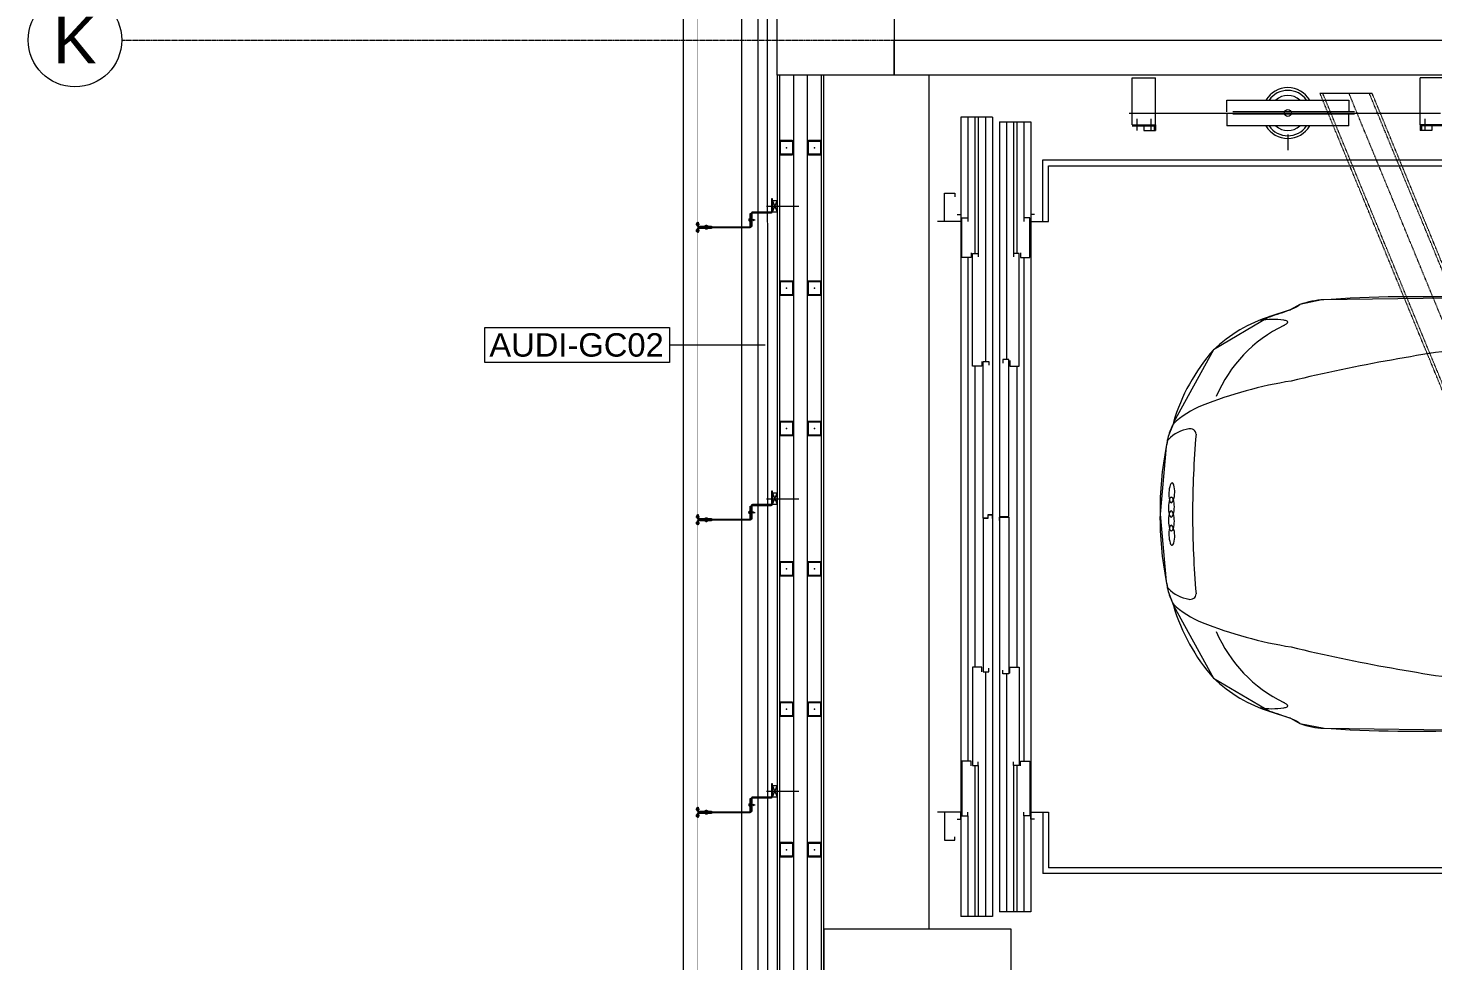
# Model space of a CAD drawing. Extents: x -1133 to 23780, y -1311 to 8245.
# Drawn here: x 12732 to 13333, y 2011 to 2410 of the extents above; entities that cross this region are included whole.
import ezdxf
from ezdxf.enums import TextEntityAlignment as Align
from ezdxf.xclip import XClip

# ---------------------------------------------------------------- set-up
doc = ezdxf.new("R2010")
doc.units = 0
doc.header["$MEASUREMENT"] = 0
doc.header["$XCLIPFRAME"] = 0
for name, pattern in [('DASHDOT2', [0.5, 0.25, -0.125, 0, -0.125]), ('DOT2', [0.125, 0, -0.125]), ('HIDDEN', [0.375, 0.25, -0.125])]:
    doc.linetypes.add(name, pattern=pattern)
doc.layers.get('0').update_dxf_attribs({"color": 9, "lineweight": 9})
for name, color, linetype, lineweight in [('00', 9, 'Continuous', 9), ('01', 9, 'Continuous', 9), ('04', 9, 'Continuous', 9), ('05V', 9, 'Continuous', 9), ('06B', 9, 'Continuous', 9), ('06C', 9, 'Continuous', 9), ('06D', 9, 'Continuous', 9), ('10', 9, 'Continuous', 9), ('11', 9, 'Continuous', 9), ('20', 9, 'DOT2', 9), ('22', 8, 'Continuous', 9), ('24', 9, 'DASHDOT2', 9), ('33', 9, 'BATTING', 9), ('35', 9, 'Continuous', 9), ('40', 9, 'Continuous', 9), ('40B', 9, 'Continuous', 9)]:
    doc.layers.add(name, color=color, linetype=linetype, lineweight=lineweight)
doc.styles.add('Arial', font='arial.ttf', dxfattribs={"height": 2.5})
doc.linetypes.add('BATTING', pattern='A,0.0001,-0.1,[134,ltypeshp.shx,S=0.1,R=0,X=-0.1,Y=0],-0.2,[134,ltypeshp.shx,S=0.1,R=180,X=0.1,Y=0],-0.1', length=0.4001)

# ---------------------------------------------------------------- blocks, each defined once
blk = doc.blocks.new('Group-321-1')
at = {"lineweight": 0}
for p, q in [((384783.0404, 69371.037), (384783.0455, 69371.0295)), ((384784.4115, 69370.3332), (384784.4025, 69370.333))]:
    blk.add_line(p, q, dxfattribs=at)
blk.add_lwpolyline([(384781.5515, 69367.9843), (384781.749, 69367.6906), (384781.7549, 69367.6863), (384781.7923, 69367.6441), (384781.8263, 69367.6169), (384782.0711, 69367.4613), (384782.3403, 69367.353), (384782.3817, 69367.3414), (384782.4453, 69367.3332), (384782.7991, 69367.344), (384783.0363, 69367.4941), (384783.1021, 69367.5581), (384783.1403, 69367.5843), (384783.2058, 69367.6663), (384783.5053, 69368.2326), (384783.5403, 69368.3322), (384783.689, 69368.5997), (384783.7466, 69368.6084), (384783.8084, 69368.6626), (384783.8147, 69368.6844), (384783.7337, 69368.6844), (384784.4562, 69370.087), (384784.5363, 69370.2162), (384784.6671, 69370.4777), (384784.7897, 69370.7386), (384784.8195, 69370.8587), (384784.8615, 69371.012), (384784.9078, 69371.2302), (384784.8821, 69371.3838), (384784.7923, 69371.511), (384784.3139, 69371.8312), (384783.7777, 69372.0326), (384783.6197, 69372.0318), (384783.48, 69371.9631), (384783.4374, 69371.9222), (384783.3299, 69371.7988), (384783.1493, 69371.5806), (384783.0089, 69371.3289), (384782.8745, 69371.074), (384782.8143, 69370.9298), (384782.099, 69369.5315), (384782.0492, 69369.5901), (384782.0346, 69369.5732), (384782.0266, 69369.4913), (384782.053, 69369.4394), (384781.9224, 69369.1627), (384781.8618, 69369.0762), (384781.5727, 69368.4935), (384781.5478, 69368.4017), (384781.5488, 69368.3546), (384781.5351, 69368.2638), (384781.5515, 69367.9843)], close=True, dxfattribs=at)
for centre, radius, start, end in [((384783.7002, 69371.6914), 0.3498, 77.58661, 129.02756), ((384783.3657, 69370.1215), 1.955, 60.96601, 77.834), ((384784.32, 69371.0452), 1.2443, 132.46554, 142.72442), ((384783.6803, 69371.6404), 0.3125, 79.03531, 114.67967), ((384783.7203, 69371.8273), 0.2984, 161.30494, 177.7436), ((384783.7432, 69371.5713), 0.4025, 118.72004, 140.78477), ((384783.8912, 69371.7489), 0.2436, 127.28492, 150.48206), ((384783.7369, 69371.9408), 0.00701, 14.30738, 65.78767), ((384783.5084, 69371.8411), 0.0862, 181.34596, 189.63974), ((384783.624, 69371.4545), 0.4181, 82.50821, 117.47814), ((384786.16, 69370.0997), 3.0479, 144.45126, 151.44152), ((384783.1339, 69369.6371), 2.3005, 61.70075, 76.26458), ((384783.4781, 69370.0639), 1.955, 47.82213, 64.69011), ((384782.5383, 69372.3373), 0.9575, 316.21857, 325.7418), ((384783.4275, 69371.8281), 0.00442, 198.85042, 328.86273), ((384784.1759, 69371.7659), 0.0116, 115.48588, 202.83845), ((384784.1827, 69371.7527), 0.0264, 86.25131, 116.60003), ((384784.1802, 69371.7174), 0.0619, 44.04057, 86.06863), ((384784.2048, 69371.7798), 0.0437, 204.93665, 291.60104), ((384784.219, 69371.7483), 0.0101, 111.92831, 196.76289), ((384784.245, 69371.7546), 0.0368, 193.51549, 249.2754), ((384784.2267, 69371.7313), 0.0287, 93.47089, 113.70035), ((384784.2157, 69371.751), 0.0129, 292.51497, 43.91301), ((384784.2218, 69371.692), 0.0681, 58.34095, 87.30825), ((384784.2513, 69371.7608), 0.045, 244.61072, 282.68217), ((384784.2665, 69371.7271), 0.0153, 157.39591, 204.46469), ((384784.264, 69371.7268), 0.0131, 105.23805, 152.09254), ((384784.2938, 69371.739), 0.045, 202.97395, 241.04541), ((384784.2396, 69371.7211), 0.0339, 22.28966, 58.16625), ((384784.2575, 69371.7317), 0.0153, 281.19144, 328.26022), ((384784.2684, 69371.7064), 0.0339, 67.48988, 103.36647), ((384784.2588, 69371.7295), 0.0131, 333.56358, 20.41807), ((384784.2551, 69371.6749), 0.0681, 38.34788, 67.31518), ((384784.3065, 69371.7044), 0.0129, 81.74311, 193.14115), ((384784.2842, 69371.7018), 0.0287, 11.95578, 32.18524), ((384784.2999, 69371.6559), 0.0619, 39.58749, 81.61555), ((384783.6081, 69371.2726), 0.5525, 133.02369, 146.12278), ((384783.2195, 69369.5931), 2.3005, 49.39154, 63.95538), ((384784.2924, 69371.7303), 0.0368, 236.38072, 292.14064), ((384784.3363, 69371.7123), 0.0437, 194.05509, 280.71948), ((384784.3025, 69371.7054), 0.0101, 288.89324, 13.72781), ((384784.3419, 69371.6807), 0.0116, 282.81768, 10.17024), ((384784.3272, 69371.6786), 0.0264, 9.05609, 39.40481), ((384793.5272, 69365.622), 11.9668, 150.13727, 152.89723), ((384800.1056, 69364.1963), 18.1799, 156.13496, 158.24111), ((384783.405, 69370.2154), 1.343, 60.01739, 86.68797), ((384784.5586, 69371.2508), 0.3498, 356.62857, 48.06952), ((384865.0479, 69325.7189), 93.6961, 150.803073, 151.627747), ((384777.8715, 69372.8535), 5.6052, 330.89441, 345.16435), ((384783.2749, 69371.4236), 0.0159, 339.0039, 150.39832), ((384784.4941, 69371.4395), 0.2436, 335.17406, 358.37121), ((384784.7399, 69371.4259), 0.00701, 59.86846, 111.34875), ((384784.5288, 69371.2049), 0.3125, 10.97646, 46.62082), ((384783.5314, 69370.1506), 1.343, 38.96815, 65.63874), ((384781.8315, 69372.3216), 3.0479, 334.21461, 341.20486), ((384784.4106, 69371.0507), 0.4181, 8.17799, 43.14791), ((384784.436, 69371.2157), 0.4025, 344.87136, 6.93609), ((384783.6723, 69371.3777), 1.2443, 342.93171, 353.19059), ((384784.6574, 69371.3463), 0.2984, 307.91253, 324.35119), ((384782.9706, 69371.0742), 0.0369, 91.80001, 120.34392), ((384782.963, 69371.0791), 0.0326, 45.48642, 78.55436), ((384784.8286, 69371.1089), 0.00442, 156.7934, 286.8057), ((384784.7921, 69371.1821), 0.0862, 296.01639, 304.31017), ((384783.7734, 69370.6126), 1.0105, 153.06948, 161.91859), ((384783.1168, 69370.8333), 0.3186, 120.97289, 155.47556), ((384782.8486, 69370.9332), 0.2179, 28.76175, 50.98475), ((384784.1506, 69371.1377), 1.1104, 185.59299, 197.27063), ((384768.9056, 69380.2116), 18.1799, 327.41502, 329.52117), ((384785.7608, 69370.6832), 0.9575, 159.91432, 169.43756), ((384822.9409, 69349.5203), 45.4809, 151.91783, 153.89663), ((384776.6075, 69373.5829), 7.1236, 326.0794, 338.11644), ((384782.7341, 69368.9325), 2.0531, 60.68217, 76.50321), ((384784.272, 69370.9318), 0.5525, 339.53334, 352.63243), ((384788.9005, 69367.1922), 5.6052, 140.49177, 154.76171), ((384784.589, 69370.7491), 0.0159, 335.25781, 146.65222), ((384782.8801, 69368.8575), 2.0531, 49.15292, 64.97396), ((384699.7855, 69410.5499), 93.6961, 334.028379, 334.853054), ((384773.8988, 69375.6976), 11.9668, 332.7589, 335.51885), ((384790.2301, 69366.5903), 7.1236, 147.53968, 159.57673), ((384783.8462, 69371.294), 1.1104, 288.38549, 300.06314), ((384784.4389, 69370.1168), 0.2179, 74.67138, 96.89437), ((384784.2014, 69370.2765), 0.3186, 330.18057, 4.68324), ((384784.4908, 69370.2948), 0.0326, 47.10176, 80.1697), ((384784.4824, 69370.2982), 0.0369, 5.3122, 33.85612), ((384782.4965, 69369.975), 0.2388, 70.63493, 104.39061), ((384825.273, 69347.607), 48.3027, 152.0551, 152.17195), ((384782.4028, 69368.6925), 1.5636, 74.98539, 82.5895), ((384783.6393, 69370.6814), 1.0105, 323.73754, 332.58665), ((384782.7293, 69369.2079), 0.9545, 86.6279, 100.51602), ((384782.5618, 69370.1533), 0.00585, 151.78048, 223.89891), ((384821.1879, 69350.0129), 43.565, 152.47687, 153.59071), ((384780.1046, 69371.4451), 2.9727, 314.88555, 333.67662), ((384743.6698, 69390.211), 45.4809, 331.7595, 333.7383), ((384783.1066, 69369.0142), 0.9545, 25.14011, 39.02822), ((384782.8782, 69368.4484), 1.5636, 43.06662, 50.67073), ((384782.0988, 69369.5256), 0.08, 143.47187, 205.34832), ((384782.1495, 69369.4974), 0.1377, 137.16643, 146.60216), ((384967.4628, 69508.0027), 231.379, 216.741616, 216.794011), ((384678.7517, 69458.2208), 136.4506, 319.252602, 319.492588), ((384782.5149, 69369.582), 0.0186, 41.38587, 155.31615), ((384783.958, 69371.212), 2.1585, 228.54216, 243.72242), ((384786.4545, 69368.1856), 2.9727, 151.97951, 170.77058), ((384782.9196, 69369.9112), 0.9868, 205.18196, 214.47771), ((384740.7557, 69390.9906), 48.3027, 333.48418, 333.60103), ((384795.1786, 69363.075), 14.5872, 154.13193, 155.3338), ((384783.8657, 69369.2721), 0.2388, 21.26552, 55.0212), ((384782.1321, 69369.3799), 0.0386, 287.17105, 347.53678), ((384781.9661, 69369.5433), 0.2494, 316.34844, 326.72021), ((384782.1506, 69369.3741), 0.0194, 352.1473, 47.07927), ((384782.2653, 69368.9144), 0.4843, 94.43281, 101.94441), ((384782.1667, 69369.4142), 0.0112, 312.85989, 34.81051), ((384782.228, 69369.389), 0.00831, 38.23228, 92.03083), ((384745.0919, 69389.0738), 43.565, 332.06542, 333.17925), ((384783.9724, 69369.4292), 0.00585, 261.75721, 333.87565), ((384791.1445, 69364.8055), 10.0957, 153.3898, 154.10666), ((384781.4441, 69369.9694), 0.9862, 309.91617, 319.86311), ((384782.1239, 69369.3634), 0.0209, 210.13375, 261.90105), ((384782.122, 69369.3451), 0.00941, 178.27039, 230.32072), ((384782.0852, 69369.2999), 0.0489, 5.77906, 50.98927), ((384782.1316, 69369.3958), 0.0541, 258.6932, 282.71565), ((384784.0189, 69371.1807), 2.1585, 241.9337, 257.11397), ((384781.8012, 69367.5574), 1.667, 81.88637, 84.9423), ((384782.0501, 69369.2603), 0.0543, 255.44862, 293.85951), ((384782.0653, 69369.2123), 0.00351, 147.65254, 275.80128), ((384782.3152, 69369.2019), 0.2415, 178.31118, 202.80165), ((384782.0803, 69369.2075), 0.00659, 121.6403, 166.77146), ((384783.0277, 69368.3243), 1.3873, 142.81626, 147.17964), ((384782.2724, 69369.0259), 0.196, 137.86982, 155.43476), ((384787.0532, 69366.1374), 5.9654, 150.48594, 156.73647), ((384782.1584, 69369.074), 0.0723, 153.7582, 202.5543), ((384783.5356, 69369.0581), 0.0186, 330.33998, 84.27025), ((384789.1281, 69366.4456), 7.5187, 159.68697, 166.35156), ((384782.0818, 69369.0554), 0.00481, 20.93843, 175.93169), ((384782.8576, 69369.5029), 0.8909, 210.02521, 235.56573), ((384916.0429, 69336.4165), 136.4506, 166.163538, 166.403525), ((384783.6274, 69370.5018), 2.1511, 233.76937, 242.93532), ((384783.546, 69368.7124), 0.00831, 33.62529, 87.42384), ((384783.1387, 69368.4661), 0.4843, 23.71172, 31.22332), ((384784.4746, 69368.4138), 0.9862, 165.79302, 175.73995), ((384783.5945, 69368.6292), 0.0386, 138.11935, 198.48507), ((384783.5791, 69368.6408), 0.0194, 78.57685, 133.50883), ((384783.8241, 69368.5896), 0.2494, 158.93592, 169.30769), ((384783.6023, 69368.6773), 0.0112, 90.84562, 172.79624), ((384788.1969, 69600.0219), 231.379, 268.862115, 268.914511), ((384783.7323, 69368.6871), 0.08, 280.3078, 342.18425), ((384783.6798, 69368.7118), 0.1377, 339.05397, 348.48969), ((384783.5569, 69368.5444), 0.0489, 74.66686, 119.87707), ((384770.8666, 69375.5547), 14.5872, 330.32233, 331.52419), ((384783.6078, 69368.6381), 0.0541, 202.94048, 226.96292), ((384783.5722, 69368.6007), 0.00941, 255.33541, 307.38574), ((384783.5859, 69368.613), 0.0209, 223.75508, 275.52238), ((384783.5672, 69369.5788), 0.9868, 271.17841, 280.47417), ((384783.6345, 69370.4982), 2.1511, 242.7208, 251.88675), ((384774.6241, 69373.2856), 10.0957, 331.54946, 332.26633), ((384781.8971, 69368.3577), 0.3521, 155.6746, 172.82724), ((384783.2251, 69368.5368), 0.196, 330.22137, 347.7863), ((384783.3432, 69368.6743), 0.2415, 282.85447, 307.34495), ((384783.4846, 69368.4866), 0.00659, 318.88467, 4.01582), ((384783.5452, 69368.4928), 0.0543, 191.79662, 230.20751), ((384783.4973, 69368.4773), 0.00351, 209.85485, 338.00359), ((384783.2716, 69369.2904), 0.8909, 250.0904, 275.63091), ((384783.3307, 69368.4723), 0.0723, 283.10183, 331.89793), ((384782.3066, 69367.2979), 1.667, 40.71383, 43.76976), ((384764.3472, 69370.8859), 17.3868, 351.32617, 351.63129), ((384781.2507, 69368.3722), 0.2986, 356.60672, 5.66016), ((384777.1322, 69372.6032), 7.5187, 319.30457, 325.96916), ((384783.3602, 69368.3991), 0.00481, 309.72444, 104.7177), ((384781.8007, 69368.141), 0.2809, 142.99801, 163.90702), ((384781.6108, 69368.2877), 0.0411, 126.43126, 146.97652), ((384781.5894, 69368.3179), 0.00398, 74.79118, 133.78563), ((384781.5845, 69368.3135), 0.0102, 1.6376, 54.39629), ((384781.5006, 69368.3013), 0.0949, 358.81699, 7.38389), ((384782.2012, 69368.2894), 0.6058, 179.06594, 219.47978), ((384782.2148, 69368.7415), 1.3873, 338.47648, 342.83987), ((384782.1373, 69368.159), 0.6112, 170.0439, 196.59906), ((384778.0913, 69370.7376), 5.9654, 328.91966, 335.17019), ((384783.574, 69367.6511), 1.8423, 162.01986, 174.32836), ((384782.3166, 69368.2853), 0.8221, 201.47616, 226.33924), ((384782.1191, 69367.7954), 0.3803, 174.31047, 196.66974), ((384781.8274, 69367.732), 0.0243, 63.76495, 169.99527), ((384784.0992, 69371.3805), 4.2739, 238.04892, 242.63411), ((384781.9405, 69367.6889), 0.1449, 160.42148, 200.18277), ((384781.3493, 69368.793), 1.8423, 311.32776, 323.63627), ((384781.9367, 69367.8086), 0.2189, 213.43665, 228.87327), ((384781.8626, 69367.7093), 0.0958, 222.86726, 244.00748), ((384781.8298, 69367.649), 0.0272, 202.20177, 232.28434), ((384782.901, 69367.8424), 0.3521, 312.82889, 329.98153), ((384782.6953, 69368.7143), 1.3999, 231.62456, 243.52038), ((384781.9795, 69367.566), 0.00393, 106.148, 191.23563), ((384781.9842, 69367.5477), 0.0228, 79.74326, 104.67435), ((384781.9679, 69367.4673), 0.1048, 43.02745, 79.064), ((384784.0734, 69371.3937), 4.2739, 243.02202, 247.60721), ((384783.0862, 69367.4874), 0.0949, 118.27223, 126.83913), ((384783.0473, 69367.5626), 0.0102, 71.25983, 124.01853), ((384783.048, 69367.5692), 0.00398, 351.87049, 50.86494), ((384783.2896, 69367.3257), 0.2986, 119.99597, 129.0494), ((384781.9926, 69367.569), 0.0174, 192.47252, 226.43384), ((384782.0763, 69367.6572), 0.139, 226.48129, 253.24184), ((384782.0325, 69367.5354), 0.00393, 108.00787, 193.0955), ((384782.0455, 69367.5388), 0.0174, 194.33239, 228.2937), ((384782.0378, 69367.5173), 0.0228, 81.60313, 106.53421), ((384782.1264, 69367.6297), 0.139, 228.34115, 255.10171), ((384782.043, 69367.5459), 0.0229, 252.85277, 277.47636), ((384782.0242, 69367.4364), 0.1048, 44.88731, 80.92386), ((384782.0223, 69367.5184), 0.0302, 24.43778, 42.48024), ((384782.0457, 69367.5282), 0.00493, 273.68219, 33.68219), ((384782.0856, 69367.5071), 0.00493, 90.11407, 210.11407), ((384782.0905, 69367.4822), 0.0302, 81.31602, 99.35848), ((384782.0783, 69367.4086), 0.1048, 44.73227, 80.76882), ((384782.0769, 69367.4892), 0.0302, 26.29765, 44.3401), ((384782.6682, 69368.0497), 0.6058, 266.17635, 306.59018), ((384782.7811, 69367.6377), 0.2809, 321.7491, 342.65812), ((384795.1854, 69355.0563), 17.3868, 134.02483, 134.32996), ((384783.0109, 69367.569), 0.0411, 338.6796, 359.22486), ((384782.7254, 69368.6988), 1.3999, 242.13575, 254.03156), ((384782.1019, 69367.5147), 0.0229, 206.3199, 230.94349), ((384782.1758, 69367.6043), 0.139, 230.55442, 257.31497), ((384782.0967, 69367.5174), 0.0229, 254.71264, 279.33622), ((384782.0999, 69367.4998), 0.00493, 275.54206, 35.54205), ((384782.1404, 69367.4796), 0.00493, 91.97393, 211.97394), ((384782.1563, 69367.4877), 0.0229, 208.17977, 232.80335), ((384782.146, 69367.4549), 0.0302, 83.17589, 101.21835), ((384782.2273, 69367.5797), 0.139, 232.41428, 259.17484), ((384782.1491, 69367.4857), 0.0174, 257.36242, 291.32374), ((384782.1362, 69367.3809), 0.1048, 46.59213, 82.62868), ((384782.1361, 69367.4668), 0.0228, 19.12192, 44.053), ((384782.1539, 69367.4731), 0.00393, 292.56063, 17.64826), ((384782.1921, 69367.441), 0.0228, 20.98178, 45.91286), ((384782.2096, 69367.4478), 0.00393, 294.42049, 19.50812), ((384782.5995, 69367.9217), 0.6112, 289.05706, 315.61223), ((384782.2044, 69367.4602), 0.0174, 259.22229, 293.1836), ((384782.3323, 69367.4878), 0.1449, 285.47336, 325.23464), ((384782.3147, 69367.695), 0.3803, 288.98638, 311.34565), ((384782.4333, 69367.421), 0.0243, 315.66086, 61.89118), ((384782.3942, 69367.4364), 0.0958, 241.64864, 262.78887), ((384782.3644, 69367.3745), 0.0272, 253.37179, 283.45435), ((384782.4317, 69367.5545), 0.2189, 256.78285, 272.21947), ((384782.5977, 69368.1411), 0.8221, 259.31689, 284.17997)]:
    blk.add_arc(centre, radius, start, end, dxfattribs=at)
blk = doc.blocks.new('0_wallno')
blk.add_lwpolyline([(-7.84, 1.5), (7.94, 1.5), (7.94, -1.5), (-7.84, -1.5)], close=True)
blk.add_lwpolyline([(7.94, 0), (16.13, 0)])
at = {"style": 'Arial'}
blk.add_attdef('GENISLIK', text='', height=2, dxfattribs=at).set_placement((8.44, 0), align=Align.BOTTOM_LEFT)
blk.add_attdef('DUVARNO', text='', height=2, dxfattribs=at).set_placement((0, 0), align=Align.MIDDLE_CENTER)
blk.add_attdef('YUKSEKLIK', text='', height=2, dxfattribs=at).set_placement((8.44, -0.5), align=Align.TOP_LEFT)
blk = doc.blocks.new('KAPI KODLARI 2. KAT')
at = {"layer": '22'}
ref = blk.add_blockref('0_wallno', (12966.84, 2274.7), dxfattribs=dict(at, xscale=5, yscale=5, zscale=5))
ref.add_attrib('DUVARNO', 'AUDI-GC02', dxfattribs={"layer": '0', "height": 10, "style": 'Arial'}).set_placement((12966.84, 2274.7), align=Align.MIDDLE_CENTER)
blk = doc.blocks.new('p-kolon_80x80')
blk.add_lwpolyline([(-40, -40), (40, -40), (40, 40), (-40, 40)], close=True)
blk = doc.blocks.new('0_aks')
at = {"linetype": 'Continuous'}
blk.add_circle((0, 0), 2, dxfattribs=at)
at = {"style": 'Arial'}
blk.add_attdef('AKS', text='', height=2, dxfattribs=at).set_placement((0, 0), align=Align.MIDDLE_CENTER)
blk = doc.blocks.new('P-AKS_AUDI')
at = {"layer": '24'}
blk.add_lwpolyline([(-3840, -380), (-3500, -380)], dxfattribs=at)
at = {"layer": '24', "xscale": 10, "yscale": 10, "zscale": 10}
blk.add_blockref('0_aks', (-3860, -380), dxfattribs=at).add_auto_attribs({'AKS': 'K'})
blk = doc.blocks.new('p- alum kaplama profil')
at = {"lineweight": 13}
blk.add_lwpolyline([(7.12, 12.59), (7.12, 26.49)], dxfattribs=at)
at = {"lineweight": 18}
blk.add_lwpolyline([(4.09, 6.16), (-1.41, 6.16), (-1.41, 6.46), (4.09, 6.46, 0.414214), (4.29, 6.66), (4.29, 14.66, -0.414214), (4.79, 15.16), (10.29, 15.16), (10.29, 14.86), (4.79, 14.86, 0.414214), (4.59, 14.66), (4.59, 6.66, -0.414214)], format="xyb", close=True, dxfattribs=at)
at = {"lineweight": 5}
blk.add_lwpolyline([(9.44, 15.16), (4.79, 15.16), (4.79, 17.16), (9.44, 17.16)], close=True, dxfattribs=at)
for points in [[(4.79, 15.16), (9.44, 17.16)], [(9.44, 15.16), (4.79, 17.16)]]:
    blk.add_lwpolyline(points, dxfattribs=at)
blk.add_lwpolyline([(-2.06, 5.56), (-2.06, -2.34), (-2.06, -15.69), (-1.66, -15.69), (-1.66, -2.34), (-1.66, 5.56), (-1.66, 5.56), (-1.66, 5.57), (-1.66, 5.57), (-1.66, 5.58), (-1.66, 5.58), (-1.65, 5.59), (-1.65, 5.59), (-1.65, 5.59), (-1.65, 5.6), (-1.65, 5.6), (-1.64, 5.61), (-1.64, 5.61), (-1.64, 5.62), (-1.64, 5.62), (-1.63, 5.62), (-1.63, 5.63), (-1.63, 5.63), (-1.62, 5.63), (-1.62, 5.64), (-1.61, 5.64), (-1.61, 5.64), (-1.61, 5.64), (-1.6, 5.65), (-1.6, 5.65), (-1.59, 5.65), (-1.59, 5.65), (-1.58, 5.65), (-1.58, 5.65), (-1.57, 5.66), (-1.57, 5.66), (-1.56, 5.66), (-1.56, 5.66), (3.94, 5.66), (3.94, 6.06), (-1.56, 6.06), (-1.58, 6.06), (-1.61, 6.05), (-1.63, 6.05), (-1.66, 6.05), (-1.68, 6.04), (-1.7, 6.03), (-1.73, 6.03), (-1.75, 6.02), (-1.77, 6.01), (-1.79, 6), (-1.82, 5.99), (-1.84, 5.97), (-1.86, 5.96), (-1.88, 5.94), (-1.89, 5.93), (-1.91, 5.91), (-1.93, 5.89), (-1.95, 5.87), (-1.96, 5.85), (-1.97, 5.83), (-1.99, 5.81), (-2, 5.79), (-2.01, 5.77), (-2.02, 5.75), (-2.03, 5.72), (-2.04, 5.7), (-2.04, 5.68), (-2.05, 5.65), (-2.05, 5.63), (-2.06, 5.61), (-2.06, 5.58)], close=True)
blk.add_lwpolyline([(-1.66, -2.34), (-2.06, -2.34)])
for points in [[(-2.36, -10.84), (-2.36, -16.39), (-2.36, -16.39, -0.414214), (-2.51, -16.54), (-2.51, -16.54), (-4.06, -16.54), (-4.06, -16.84), (-2.51, -16.84), (-2.51, -16.84, 0.414214), (-2.06, -16.39), (-2.06, -10.84)], [(-1.36, -10.84), (-1.66, -10.84), (-1.66, -16.39, 0.414214), (-1.21, -16.84), (-1.21, -16.84), (0.34, -16.84), (0.34, -16.54), (-1.21, -16.54), (-1.21, -16.54, -0.414214), (-1.36, -16.39), (-1.36, -16.39)]]:
    blk.add_lwpolyline(points, format="xyb", close=True)
for points in [[(1.61, 6.87, -10), (0.98, 6.96, -10)], [(1.56, 7.05, -10), (1.02, 7.13, -10)], [(1.05, 6.91, -10), (1.29, 7.56, -10)], [(1.05, 5.83, -10), (1.05, 6.01, -10)], [(1.29, 4.93, -10), (1.29, 7.8, -10)], [(1.53, 6.82, -10), (1.29, 7.56, -10)], [(1.29, 6.16, -10), (1.29, 6.26, -10)], [(0.67, 5.66, -10), (1.91, 5.66, -10)], [(0.67, 5.66, -10), (0.67, 5.64, -10), (0.67, 5.62, -10), (0.67, 5.6, -10), (0.68, 5.58, -10), (0.68, 5.56, -10), (0.69, 5.54, -10), (0.69, 5.52, -10), (0.7, 5.5, -10), (0.7, 5.48, -10), (0.71, 5.46, -10), (0.72, 5.45, -10), (0.73, 5.43, -10), (0.74, 5.41, -10), (0.75, 5.4, -10), (0.76, 5.38, -10), (0.77, 5.36, -10), (0.79, 5.35, -10), (0.8, 5.33, -10), (0.81, 5.32, -10), (0.83, 5.31, -10), (0.84, 5.29, -10), (0.86, 5.28, -10), (0.87, 5.27, -10), (0.89, 5.26, -10), (0.91, 5.25, -10), (0.92, 5.24, -10), (0.94, 5.23, -10), (0.96, 5.22, -10), (0.98, 5.21, -10), (1, 5.21, -10), (1.02, 5.2, -10), (1.03, 5.2, -10)], [(0.96, 5.66, -10), (0.97, 5.66, -10), (0.97, 5.66, -10), (0.97, 5.66, -10), (0.98, 5.66, -10), (0.98, 5.66, -10), (0.99, 5.66, -10), (0.99, 5.66, -10), (1, 5.66, -10), (1, 5.67, -10), (1, 5.67, -10), (1.01, 5.67, -10), (1.01, 5.67, -10), (1.01, 5.67, -10), (1.02, 5.68, -10), (1.02, 5.68, -10), (1.02, 5.68, -10), (1.03, 5.69, -10), (1.03, 5.69, -10), (1.03, 5.69, -10), (1.04, 5.7, -10), (1.04, 5.7, -10), (1.04, 5.7, -10), (1.04, 5.71, -10), (1.04, 5.71, -10), (1.05, 5.72, -10), (1.05, 5.72, -10), (1.05, 5.72, -10), (1.05, 5.73, -10), (1.05, 5.73, -10), (1.05, 5.74, -10), (1.05, 5.74, -10), (1.05, 5.75, -10)], [(1.33, 5.85, -10), (0.98, 5.88, -10)], [(1.03, 5.2, -10), (1.04, 5.2, -10), (1.05, 5.19, -10), (1.05, 5.19, -10), (1.06, 5.19, -10), (1.06, 5.19, -10), (1.07, 5.19, -10), (1.07, 5.19, -10), (1.08, 5.19, -10), (1.08, 5.19, -10), (1.09, 5.19, -10), (1.09, 5.18, -10), (1.1, 5.18, -10), (1.1, 5.18, -10), (1.11, 5.18, -10), (1.11, 5.18, -10), (1.12, 5.18, -10), (1.12, 5.18, -10), (1.13, 5.18, -10), (1.13, 5.18, -10), (1.14, 5.18, -10), (1.15, 5.18, -10), (1.15, 5.18, -10), (1.16, 5.17, -10), (1.16, 5.17, -10), (1.17, 5.17, -10), (1.17, 5.17, -10), (1.18, 5.17, -10), (1.18, 5.17, -10), (1.19, 5.17, -10), (1.19, 5.17, -10), (1.2, 5.17, -10), (1.2, 5.17, -10)], [(1.05, 5.75, -10), (1.05, 5.83, -10)], [(1.2, 5.17, -10), (1.2, 5.2, -10)], [(1.38, 5.2, -10), (1.2, 5.2, -10)], [(1.38, 5.17, -10), (1.38, 5.2, -10)], [(1.38, 5.17, -10), (1.38, 5.17, -10), (1.39, 5.17, -10), (1.39, 5.17, -10), (1.4, 5.17, -10), (1.41, 5.17, -10), (1.41, 5.17, -10), (1.42, 5.17, -10), (1.42, 5.17, -10), (1.43, 5.17, -10), (1.43, 5.18, -10), (1.44, 5.18, -10), (1.44, 5.18, -10), (1.45, 5.18, -10), (1.45, 5.18, -10), (1.46, 5.18, -10), (1.46, 5.18, -10), (1.47, 5.18, -10), (1.47, 5.18, -10), (1.48, 5.18, -10), (1.48, 5.18, -10), (1.49, 5.18, -10), (1.5, 5.19, -10), (1.5, 5.19, -10), (1.51, 5.19, -10), (1.51, 5.19, -10), (1.52, 5.19, -10), (1.52, 5.19, -10), (1.53, 5.19, -10), (1.53, 5.19, -10), (1.54, 5.19, -10), (1.54, 5.2, -10), (1.55, 5.2, -10)], [(1.53, 5.75, -10), (1.53, 5.92, -10)], [(1.53, 5.75, -10), (1.53, 5.74, -10), (1.53, 5.74, -10), (1.53, 5.73, -10), (1.53, 5.73, -10), (1.53, 5.72, -10), (1.54, 5.72, -10), (1.54, 5.72, -10), (1.54, 5.71, -10), (1.54, 5.71, -10), (1.54, 5.7, -10), (1.54, 5.7, -10), (1.55, 5.7, -10), (1.55, 5.69, -10), (1.55, 5.69, -10), (1.55, 5.69, -10), (1.56, 5.68, -10), (1.56, 5.68, -10), (1.56, 5.68, -10), (1.57, 5.67, -10), (1.57, 5.67, -10), (1.58, 5.67, -10), (1.58, 5.67, -10), (1.58, 5.67, -10), (1.59, 5.66, -10), (1.59, 5.66, -10), (1.6, 5.66, -10), (1.6, 5.66, -10), (1.6, 5.66, -10), (1.61, 5.66, -10), (1.61, 5.66, -10), (1.62, 5.66, -10), (1.62, 5.66, -10)], [(1.55, 5.2, -10), (1.57, 5.2, -10), (1.59, 5.21, -10), (1.6, 5.21, -10), (1.62, 5.22, -10), (1.64, 5.23, -10), (1.66, 5.24, -10), (1.68, 5.25, -10), (1.69, 5.26, -10), (1.71, 5.27, -10), (1.73, 5.28, -10), (1.74, 5.29, -10), (1.76, 5.31, -10), (1.77, 5.32, -10), (1.78, 5.33, -10), (1.8, 5.35, -10), (1.81, 5.36, -10), (1.82, 5.38, -10), (1.83, 5.4, -10), (1.84, 5.41, -10), (1.85, 5.43, -10), (1.86, 5.45, -10), (1.87, 5.46, -10), (1.88, 5.48, -10), (1.89, 5.5, -10), (1.89, 5.52, -10), (1.9, 5.54, -10), (1.9, 5.56, -10), (1.9, 5.58, -10), (1.91, 5.6, -10), (1.91, 5.62, -10), (1.91, 5.64, -10), (1.91, 5.66, -10)], [(-3.84, -17.04, 0), (-3.81, -17.07, 0), (-3.78, -17.1, 0), (-3.75, -17.12, 0), (-3.72, -17.15, 0), (-3.69, -17.17, 0), (-3.66, -17.19, 0), (-3.62, -17.21, 0), (-3.59, -17.23, 0), (-3.55, -17.24, 0), (-3.52, -17.26, 0), (-3.48, -17.27, 0), (-3.44, -17.28, 0), (-3.4, -17.28, 0), (-3.36, -17.29, 0), (-3.32, -17.29, 0), (-3.29, -17.29, 0), (-3.25, -17.29, 0), (-3.21, -17.29, 0), (-3.17, -17.28, 0), (-3.13, -17.28, 0), (-3.09, -17.27, 0), (-3.06, -17.26, 0), (-3.02, -17.24, 0), (-2.98, -17.23, 0), (-2.95, -17.21, 0), (-2.91, -17.19, 0), (-2.88, -17.17, 0), (-2.85, -17.15, 0), (-2.82, -17.12, 0), (-2.79, -17.1, 0), (-2.76, -17.07, 0), (-2.73, -17.04, 0)], [(-3.29, -17.04, 0), (-3.84, -17.04, 0)], [(-2.85, -16.54, 0), (-2.86, -16.51, 0), (-2.87, -16.47, 0), (-2.89, -16.44, 0), (-2.91, -16.41, 0), (-2.93, -16.38, 0), (-2.96, -16.35, 0), (-2.98, -16.33, 0), (-3.01, -16.31, 0), (-3.04, -16.29, 0), (-3.07, -16.27, 0), (-3.11, -16.25, 0), (-3.14, -16.24, 0), (-3.18, -16.23, 0), (-3.21, -16.22, 0), (-3.25, -16.22, 0), (-3.29, -16.22, 0), (-3.32, -16.22, 0), (-3.36, -16.22, 0), (-3.39, -16.23, 0), (-3.43, -16.24, 0), (-3.46, -16.25, 0), (-3.5, -16.27, 0), (-3.53, -16.29, 0), (-3.56, -16.31, 0), (-3.59, -16.33, 0), (-3.61, -16.35, 0), (-3.64, -16.38, 0), (-3.66, -16.41, 0), (-3.68, -16.44, 0), (-3.7, -16.47, 0), (-3.71, -16.51, 0), (-3.73, -16.54, 0)], [(-3.29, -16.54, 0), (-3.73, -16.54, 0)], [(-3.29, -16.54, 0), (-3.55, -16.54, 0)], [(-3.55, -16.54, 0), (-3.29, -16.54, 0)], [(-3.55, -17.04, 0), (-3.55, -16.54, 0)], [(-3.29, -17.54, 0), (-3.29, -16.04, 0)], [(-3.29, -16.54, 0), (-2.85, -16.54, 0)], [(-3.29, -16.54, 0), (-3.03, -16.54, 0)], [(-3.03, -16.54, 0), (-3.29, -16.54, 0)], [(-3.29, -17.04, 0), (-2.73, -17.04, 0)], [(-3.03, -17.04, 0), (-3.03, -16.54, 0)], [(-2.86, -13.04, 0), (-0.86, -13.04, 0)], [(-2.36, -12.52, 0), (-2.4, -12.53, 0), (-2.43, -12.56, 0), (-2.47, -12.58, 0), (-2.5, -12.6, 0), (-2.53, -12.63, 0), (-2.56, -12.66, 0), (-2.59, -12.69, 0), (-2.61, -12.73, 0), (-2.63, -12.76, 0), (-2.65, -12.8, 0), (-2.67, -12.84, 0), (-2.68, -12.88, 0), (-2.69, -12.92, 0), (-2.7, -12.96, 0), (-2.71, -13, 0), (-2.71, -13.04, 0), (-2.71, -13.08, 0), (-2.7, -13.13, 0), (-2.69, -13.17, 0), (-2.68, -13.21, 0), (-2.67, -13.25, 0), (-2.65, -13.28, 0), (-2.63, -13.32, 0), (-2.61, -13.36, 0), (-2.59, -13.39, 0), (-2.56, -13.42, 0), (-2.53, -13.45, 0), (-2.5, -13.48, 0), (-2.47, -13.51, 0), (-2.43, -13.53, 0), (-2.4, -13.55, 0), (-2.36, -13.57, 0)], [(-2.36, -13.04, 0), (-2.36, -12.52, 0)], [(-2.36, -13.04, 0), (-2.36, -12.73, 0)], [(-2.36, -12.73, 0), (-2.36, -13.04, 0)], [(-1.36, -12.73, 0), (-2.36, -12.73, 0)], [(-2.36, -13.04, 0), (-2.36, -13.36, 0)], [(-2.36, -13.04, 0), (-2.36, -13.57, 0)], [(-2.36, -13.36, 0), (-2.36, -13.04, 0)], [(-1.36, -13.36, 0), (-2.36, -13.36, 0)], [(-1.36, -13.04, 0), (-1.36, -12.37, 0)], [(-1.36, -13.72, 0), (-1.32, -13.68, 0), (-1.29, -13.65, 0), (-1.26, -13.61, 0), (-1.23, -13.58, 0), (-1.2, -13.54, 0), (-1.18, -13.5, 0), (-1.16, -13.45, 0), (-1.14, -13.41, 0), (-1.12, -13.37, 0), (-1.1, -13.32, 0), (-1.09, -13.28, 0), (-1.08, -13.23, 0), (-1.07, -13.18, 0), (-1.06, -13.14, 0), (-1.06, -13.09, 0), (-1.06, -13.04, 0), (-1.06, -12.99, 0), (-1.06, -12.95, 0), (-1.07, -12.9, 0), (-1.08, -12.85, 0), (-1.09, -12.81, 0), (-1.1, -12.76, 0), (-1.12, -12.72, 0), (-1.14, -12.67, 0), (-1.16, -12.63, 0), (-1.18, -12.59, 0), (-1.2, -12.55, 0), (-1.23, -12.51, 0), (-1.26, -12.47, 0), (-1.29, -12.43, 0), (-1.32, -12.4, 0), (-1.36, -12.37, 0)], [(-1.36, -13.04, 0), (-1.36, -13.72, 0)], [(-0.56, -17.04, 0), (-1.11, -17.04, 0)], [(0, -17.04, 0), (-0.03, -17.07, 0), (-0.06, -17.1, 0), (-0.09, -17.12, 0), (-0.12, -17.15, 0), (-0.15, -17.17, 0), (-0.18, -17.19, 0), (-0.22, -17.21, 0), (-0.25, -17.23, 0), (-0.29, -17.24, 0), (-0.33, -17.26, 0), (-0.36, -17.27, 0), (-0.4, -17.28, 0), (-0.44, -17.28, 0), (-0.48, -17.29, 0), (-0.52, -17.29, 0), (-0.56, -17.29, 0), (-0.59, -17.29, 0), (-0.63, -17.29, 0), (-0.67, -17.28, 0), (-0.71, -17.28, 0), (-0.75, -17.27, 0), (-0.79, -17.26, 0), (-0.82, -17.24, 0), (-0.86, -17.23, 0), (-0.89, -17.21, 0), (-0.93, -17.19, 0), (-0.96, -17.17, 0), (-0.99, -17.15, 0), (-1.02, -17.12, 0), (-1.05, -17.1, 0), (-1.08, -17.07, 0), (-1.11, -17.04, 0)], [(-1, -16.54, 0), (-0.98, -16.51, 0), (-0.97, -16.47, 0), (-0.95, -16.44, 0), (-0.93, -16.41, 0), (-0.91, -16.38, 0), (-0.88, -16.35, 0), (-0.86, -16.33, 0), (-0.83, -16.31, 0), (-0.8, -16.29, 0), (-0.77, -16.27, 0), (-0.73, -16.25, 0), (-0.7, -16.24, 0), (-0.66, -16.23, 0), (-0.63, -16.22, 0), (-0.59, -16.22, 0), (-0.56, -16.22, 0), (-0.52, -16.22, 0), (-0.48, -16.22, 0), (-0.45, -16.23, 0), (-0.41, -16.24, 0), (-0.38, -16.25, 0), (-0.34, -16.27, 0), (-0.31, -16.29, 0), (-0.28, -16.31, 0), (-0.25, -16.33, 0), (-0.23, -16.35, 0), (-0.2, -16.38, 0), (-0.18, -16.41, 0), (-0.16, -16.44, 0), (-0.14, -16.47, 0), (-0.13, -16.51, 0), (-0.12, -16.54, 0)], [(-0.56, -16.54, 0), (-1, -16.54, 0)], [(-0.56, -16.54, 0), (-0.82, -16.54, 0)], [(-0.82, -16.54, 0), (-0.56, -16.54, 0)], [(-0.82, -17.04, 0), (-0.82, -16.54, 0)], [(-0.56, -17.54, 0), (-0.56, -16.04, 0)], [(-0.56, -16.54, 0), (-0.3, -16.54, 0)], [(-0.56, -16.54, 0), (-0.12, -16.54, 0)], [(-0.3, -16.54, 0), (-0.56, -16.54, 0)], [(-0.56, -17.04, 0), (0, -17.04, 0)], [(-0.3, -17.04, 0), (-0.3, -16.54, 0)]]:
    blk.add_polyline3d(points)
blk = doc.blocks.new('p-arac asansoru')
for p, q in [((59.9, 530.5), (59.9, 533.5)), ((312.4, 530.5), (312.4, 533.5)), ((15.4, 510), (15.4, 523.5)), ((356.9, 523.5), (15.4, 523.5)), ((356.9, 510), (356.9, 523.5)), ((58.4, 520.5), (15.4, 520.5)), ((79.9, 517.5), (15.4, 517.5)), ((296.9, 520.5), (81.7, 520.5)), ((250.5, 517.5), (121.9, 517.5)), ((356.9, 517.5), (298.7, 517.5)), ((356.9, 520.5), (313.9, 520.5)), ((79.9, 516), (15.4, 516)), ((119.9, 513), (15.4, 513)), ((356.9, 513), (252.5, 513)), ((356.9, 516), (298.7, 516)), ((356.9, 510), (15.4, 510)), ((17.4, 493.5), (17.4, 507)), ((354.9, 507), (17.4, 507)), ((354.9, 507), (354.9, 493.5)), ((119.05, 504), (17.4, 504)), ((79.9, 501), (17.4, 501)), ((79.9, 499.5), (17.4, 499.5)), ((250.5, 499.5), (121.9, 499.5)), ((354.9, 504), (253.35, 504)), ((354.9, 501), (298.7, 501)), ((354.9, 499.5), (298.7, 499.5)), ((58.4, 496.5), (17.4, 496.5)), ((354.9, 493.5), (17.4, 493.5)), ((296.9, 496.5), (81.7, 496.5)), ((354.9, 496.5), (313.9, 496.5)), ((33.7, -134.5), (33.7, 488.5)), ((59.9, 488.5), (33.7, 488.5)), ((59.9, 488.5), (59.9, 486)), ((312.4, 488.5), (312.4, 486)), ((312.4, 488.5), (338.7, 488.5)), ((338.7, 488.5), (338.7, -134.5)), ((36.2, -132), (36.2, 486)), ((59.9, 486), (36.2, 486)), ((312.4, 486), (336.2, 486)), ((336.2, 486), (336.2, -132)), ((353.2, 450.25), (353.2, 440.25)), ((353.7, 450.25), (373.7, 450.25)), ((353.7, 450.25), (353.7, 440.25)), ((358.7, 451.5), (358.7, 318.5)), ((373.7, 450.25), (373.7, 440.25)), ((356.2, 448.25), (351.2, 448.25)), ((353.7, 445.25), (351.2, 445.25)), ((351.2, 445.25), (351.2, 440.25)), ((356.2, 442.25), (351.2, 442.25)), ((353.7, 440.85), (351.2, 440.85)), ((353.7, 440.25), (351.2, 440.25)), ((353.7, 440.25), (373.7, 440.25)), ((353.2, 357.75), (353.2, 409.75)), ((358.2, 409.75), (353.2, 409.75)), ((359.2, 409.75), (364.2, 409.75)), ((364.2, 409.75), (364.2, 357.75)), ((358.2, 355.25), (358.2, 407.25)), ((359.2, 355.25), (359.2, 407.25)), ((349.55, 383.75), (342.85, 383.75)), ((367.15, 370.03), (367.15, 347.74)), ((353.2, 357.75), (358.2, 357.75)), ((364.2, 357.75), (359.2, 357.75)), ((353.7, 327.25), (351.2, 327.25)), ((351.2, 322.25), (351.2, 327.25)), ((353.7, 326.65), (351.2, 326.65)), ((356.2, 325.25), (351.2, 325.25)), ((353.2, 317.25), (353.2, 327.25)), ((353.7, 317.25), (353.7, 327.25)), ((353.7, 327.25), (373.7, 327.25)), ((373.7, 317.25), (373.7, 327.25)), ((353.7, 322.25), (351.2, 322.25))]:
    blk.add_line(p, q)
for points in [[(56.9, 525), (56.9, 523.5), (59.9, 523.5), (59.9, 530.5), (47.9, 530.5), (47.9, 526), (49.4, 526)], [(315.4, 525), (315.4, 523.5), (312.4, 523.5), (312.4, 530.5), (324.4, 530.5), (324.4, 526), (322.9, 526)], [(79.7, 519), (81.7, 519), (81.7, 523), (58.4, 523), (58.4, 520.5), (59.9, 520.5)], [(298.9, 519), (296.9, 519), (296.9, 523), (313.9, 523), (313.9, 520.5), (312.4, 520.5)], [(119.9, 514.5), (121.9, 514.5), (121.9, 518.5), (79.9, 518.5), (79.9, 516), (81.4, 516)], [(252.5, 514.5), (250.5, 514.5), (250.5, 518.5), (298.7, 518.5), (298.7, 516), (297.2, 516)], [(185.4, 510), (186.9, 510), (186.9, 511.9), (185.4, 511.9), (185.4, 514), (119.9, 514), (119.9, 511.5), (121.4, 511.5)], [(188.5, 510), (187, 510), (187, 512), (185.5, 512), (185.5, 514), (252.5, 514), (252.5, 511.5), (251, 511.5)], [(184.55, 507), (186.05, 507), (186.05, 503), (119.05, 503), (119.05, 505.5), (120.55, 505.5)], [(187.85, 507), (186.35, 507), (186.35, 503), (253.35, 503), (253.35, 505.5), (251.85, 505.5)], [(119.4, 502.5), (121.9, 502.5), (121.9, 498.5), (79.9, 498.5), (79.9, 501), (81.4, 501)], [(253, 502.5), (250.5, 502.5), (250.5, 498.5), (298.7, 498.5), (298.7, 501), (297.2, 501)], [(56.9, 492), (56.9, 493.5), (59.9, 493.5), (59.9, 488.5)], [(79.7, 498), (81.7, 498), (81.7, 494), (58.4, 494), (58.4, 496.5), (59.9, 496.5)], [(298.9, 498), (296.9, 498), (296.9, 494), (313.9, 494), (313.9, 496.5), (312.4, 496.5)], [(315.4, 492), (315.4, 493.5), (312.4, 493.5), (312.4, 488.5)]]:
    blk.add_lwpolyline(points)
blk.add_circle((358.7, 383.75), 1.5)
for radius, start, end in [(10.85, 120.45839, 239.54161), (9.7, 124.54201, 235.45799), (10.85, 300.45839, 59.54161), (9.7, 304.54201, 55.45799), (7.5, 137.16657, 222.83343), (7.5, 317.16657, 42.83343)]:
    blk.add_arc((358.7, 383.75), radius, start, end)
at = {"layer": '20'}
for p, q in [((7.27, 221.75), (367.15, 370.03)), ((7.7, 220.74), (367.15, 368.84)), ((2.83, 207.54), (367.15, 357.64)), ((7.24, 200.65), (366.72, 348.76)), ((7.27, 199.46), (367.15, 347.74))]:
    blk.add_line(p, q, dxfattribs=at)
blk = doc.blocks.new('prf-60x60')
for points in [[(-2.5, -6), (2.5, -6, 0.414214), (3, -5.5), (3, -0.5, 0.414214), (2.5, 0), (-2.5, 0, 0.414214), (-3, -0.5), (-3, -5.5, 0.414214)], [(-2.5, -5.7), (2.5, -5.7, 0.414214), (2.7, -5.5), (2.7, -0.5, 0.414214), (2.5, -0.3), (-2.5, -0.3, 0.414214), (-2.7, -0.5), (-2.7, -5.5, 0.414214)]]:
    blk.add_lwpolyline(points, format="xyb", close=True)
at = {"color": 252}
blk.add_point((0, -3), dxfattribs=at)
blk = doc.blocks.new('p-2. kat planı')
at = {"layer": '00'}
blk.add_lwpolyline([(13102.5, 2390), (13102.5, 2405), (13607.5, 2405), (13607.5, 2390), (13102.5, 2390)], dxfattribs=at)
at = {"layer": '01'}
blk.add_lwpolyline([(13112.5, 2515), (13647.5, 2515), (13647.5, 2430), (13852.5, 2430), (13852.5, 2390), (13607.5, 2390), (13607.5, 2475), (13102.5, 2475), (13102.5, 2390), (13052.5, 2390), (13052.5, 2515), (13052.5, 2825), (13852.5, 2825), (13852.5, 2785), (13102.5, 2785), (13102.5, 2515)], close=True, dxfattribs=at)
at = {"layer": '06C'}
blk.add_lwpolyline([(13012.5, 1124.33), (13012.5, 1124.33), (13012.5, 2865), (16712.5, 2865), (16712.49, 2206.39)], dxfattribs=at)
blk.add_lwpolyline([(13012.5, 1124.33), (13012.5, 1124.33), (13012.5, 2865), (16712.5, 2865), (16712.49, 2206.39)], dxfattribs=at)
at = {"layer": '06D'}
for points in [[(13037.5, 1825), (13037.5, 2840), (13925, 2840)], [(13044.5, 1825), (13044.5, 2833), (13925, 2833), (13925, 2825)], [(13059.5, 2390), (13059.5, 1825)], [(13065.5, 1825), (13065.5, 2390)], [(13117.5, 2025), (13117.5, 2390)]]:
    blk.add_lwpolyline(points, dxfattribs=at)
at = {"layer": '10'}
for points, const_width in [([(13018.5, 1124.33), (13018.5, 2859), (16706.5, 2859), (16706.5, 2206.39)], 0.2), ([(13018.5, 1124.33), (13018.5, 2859), (16706.5, 2859), (16706.5, 2206.39)], 0.2), ([(13041.5, 1818.19), (13041.5, 2836), (13931.45, 2836)], 0.1)]:
    blk.add_lwpolyline(points, dxfattribs=dict(at, const_width=const_width))
at = {"layer": '11'}
for points in [[(13052.5, 2390), (13052.5, 2390), (13052.5, 1824), (13072.5, 1824), (13072.5, 2390)], [(13053.5, 2390), (13053.5, 1825), (13071.5, 1825), (13071.5, 2390)]]:
    blk.add_lwpolyline(points, dxfattribs=at)
at = {"layer": '20', "linetype": 'HIDDEN'}
blk.add_lwpolyline([(16671.49, 2158.03, 0.152192), (13054.42, 1065.28, 0.152192)], format="xyb", dxfattribs=at)
at = {"layer": '33', "ltscale": 0.4}
blk.add_lwpolyline([(13925, 2829), (13048.29, 2829), (13048.46, 1825)], dxfattribs=at)
at = {"layer": '40'}
blk.add_lwpolyline([(13054.42, 704.15, -0.030791), (13682.75, 1104.54), (13576.46, 1296.45, -0.024013), (14116.78, 1562.65), (14175.16, 1426.96), (14212.09, 1442.78), (14154.09, 1578.71, -0.023167), (14698.59, 1781.77), (14742.74, 1640.76), (14781.91, 1653.34), (14736.69, 1793.87, -0.023228), (15300.09, 1942.43), (15330.55, 1797.88), (15369.84, 1806.22), (15339.16, 1950.68, -0.024001), (15933.76, 2044.81), (15957.63, 1826.73, -0.029535), (16671.45, 1862.43), (16671.45, 2206.09), (16650.5, 2206.09, 0.149972), (13055.87, 1124.03), (13054.42, 1124.03)], format="xyb", close=True, dxfattribs=at)
at = {"layer": '40B'}
blk.add_lwpolyline([(13052.5, 1837.5), (13052.5, 1065.5), (13054.42, 1065.5, -0.152186), (16671.45, 2158.21), (16671.45, 2226.09), (16672.5, 2226.09), (16672.5, 2372.5), (15945, 2372.5), (15945, 2365), (14187.5, 2363), (14187.5, 2825), (13845, 2825), (13845, 1845), (13845, 1837.5)], format="xyb", close=True, dxfattribs=at)
at = {"layer": '01'}
blk.add_blockref('p-kolon_80x80', (13112.5, 1985), dxfattribs=at)
at = {"layer": '05V'}
ref = blk.add_blockref('p-arac asansoru', (13654.5, 2015.1), dxfattribs=dict(at, rotation=90))
XClip(ref).set_block_clipping_path([(9.8999999638, -152.9999999553), (374.9000042902, 537.0000000447)])
at = {"layer": '10'}
for p in [(13056.5, 2362), (13068.5, 2362), (13056.5, 2302), (13068.5, 2302), (13056.5, 2242), (13068.5, 2242), (13056.5, 2182), (13068.5, 2182), (13056.5, 2122), (13068.5, 2122), (13056.5, 2062), (13068.5, 2062)]:
    blk.add_blockref('prf-60x60', p, dxfattribs=at)
at = {"layer": '10', "xscale": -1, "rotation": 270}
for p in [(13035.34, 2326.86), (13035.34, 2201.86), (13035.34, 2076.86)]:
    blk.add_blockref('p- alum kaplama profil', p, dxfattribs=at)
at = {"layer": '24'}
blk.add_blockref('P-AKS_AUDI', (16612.5, 2785), dxfattribs=at)

msp = doc.modelspace()

# ---------------------------------------------------------------- linework, layer by layer
at = {"layer": '06B'}
msp.add_lwpolyline([(13055.87, 1124.03, -0.149972), (16650.5, 2206.09)], format="xyb", dxfattribs=at)
at = {"layer": '06C'}
msp.add_lwpolyline([(13124.69, 1100.45), (13117.7, 1111.05, -0.146397), (16605.5, 2161.14), (16605.5, 2148.44, 0.146396), (13124.69, 1100.45, 3.321415)], format="xyb", dxfattribs=at)
at = {"layer": '20', "linetype": 'HIDDEN'}
for points in [[(13074.5, 1250.48, -0.146575), (16650.5, 2301.36, -0.146575)], [(13074.5, 1209.1, -0.147553), (16652.5, 2266.71)]]:
    msp.add_lwpolyline(points, format="xyb", dxfattribs=at)
at = {"layer": '35'}
msp.add_lwpolyline([(16650.5, 2363), (16650.5, 2272.98, 0.147272), (13074.5, 1216.59), (13074.5, 1835), (13854.5, 1835), (13854.5, 2483.5), (13840.44, 2489.8), (13837.5, 2489.8), (13837.5, 2570.2), (13840.5, 2570.2), (13854.5, 2576.5), (13854.5, 2580), (13854.5, 2657), (13835.5, 2657), (13835.5, 2763), (13854.5, 2763), (13854.5, 2803), (14182.5, 2803), (14182.5, 2363)], format="xyb", close=True, dxfattribs=at)

# ---------------------------------------------------------------- block references
msp.add_blockref('p-2. kat planı', (0, 0))
at = {"layer": '04', "xscale": 99.99999999999999, "yscale": 99.99999999999999, "zscale": 99.99999999999999, "rotation": 297.1763778173342}
msp.add_blockref('Group-321-1', (-23731943.71, 31064370), dxfattribs=at)
at = {"layer": '22'}
msp.add_blockref('KAPI KODLARI 2. KAT', (0, 0), dxfattribs=at)

doc.saveas('drawing.dxf')
